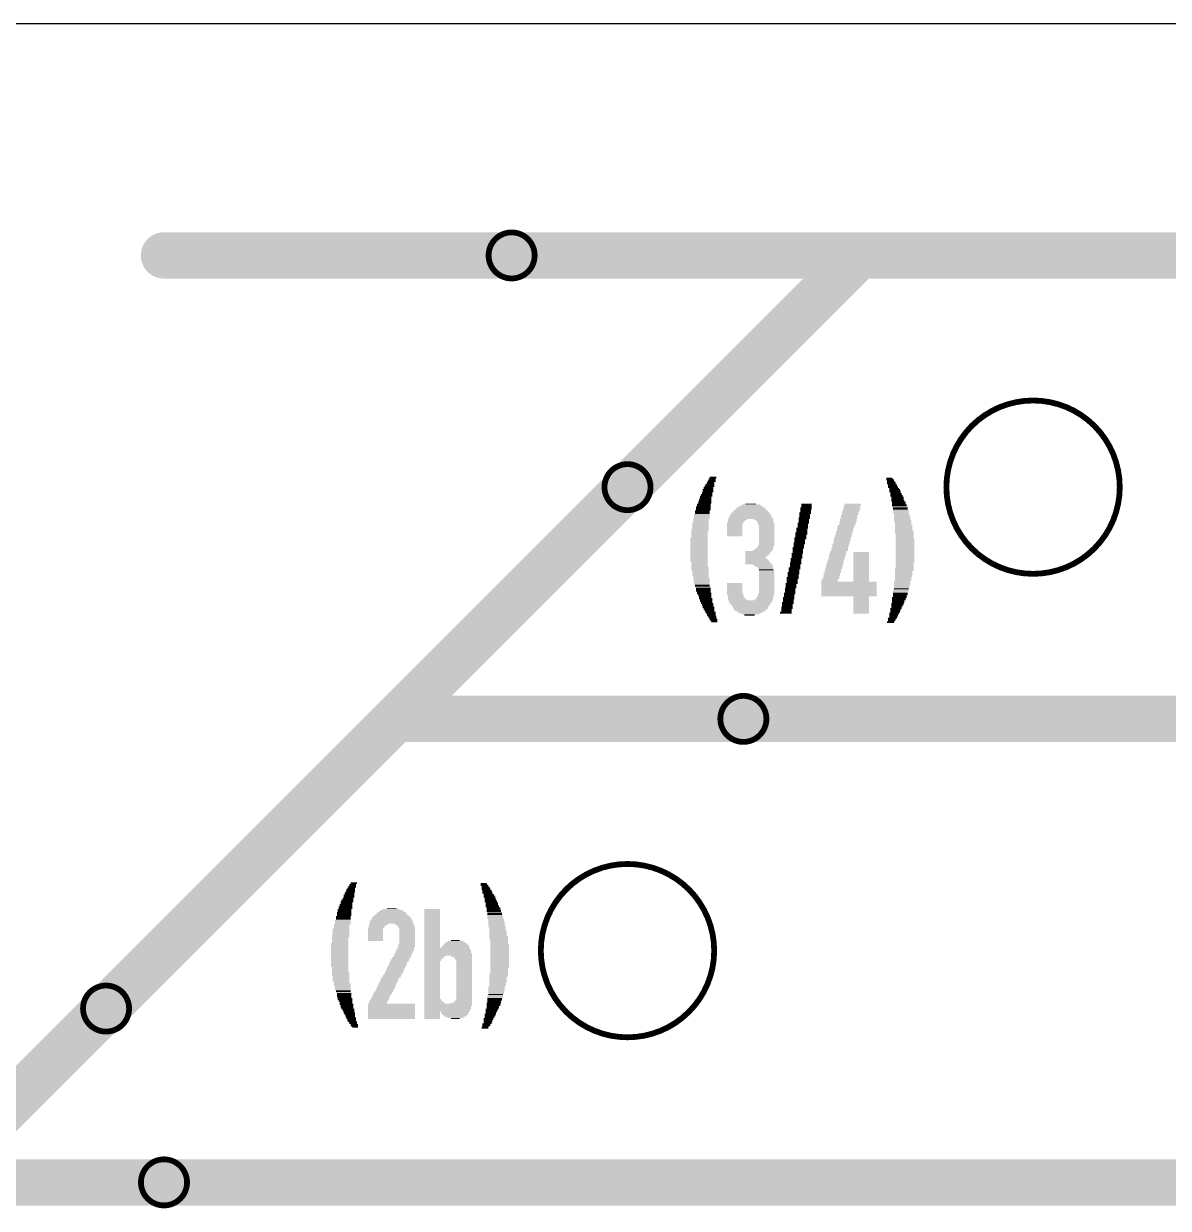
# Model space of a CAD drawing. Extents: x -1 to 100, y 0 to 61.
# Drawn here: x 24.86 to 49.95, y 34.99 to 60.96 of the extents above; entities that cross this region are included whole.
import ezdxf

# ---------------------------------------------------------------- set-up
doc = ezdxf.new("R2010")
doc.units = 0
for name, color, linetype in [('115', 151, 'CONTINUOUS'), ('117', 190, 'CONTINUOUS'), ('170', 151, 'CONTINUOUS'), ('20', 31, 'CONTINUOUS')]:
    doc.layers.add(name, color=color, linetype=linetype)

# ---------------------------------------------------------------- blocks, each defined once
blk = doc.blocks.new('RECT')
blk.add_solid([(-0.5, -0.5), (0.5, -0.5), (-0.5, 0.5), (0.5, 0.5)])

msp = doc.modelspace()

# ---------------------------------------------------------------- linework, layer by layer
at = {"layer": '115', "const_width": 1.016}
for points in [[(43.18, 55.88), (27.94, 55.88)], [(43.18, 55.88), (33.02, 45.72)], [(71.12, 55.88), (43.18, 55.88)], [(33.02, 45.72), (22.86, 35.56)], [(33.02, 45.72), (71.12, 45.72)], [(22.86, 35.56), (71.12, 35.56)]]:
    msp.add_lwpolyline(points, dxfattribs=at)
at = {"layer": '115', "const_width": 0.508}
for points in [[(27.94, 56.134, 1), (27.94, 55.626)], [(43.18, 56.134, 1), (43.18, 55.626)], [(43.36, 55.7, 1), (43, 56.06)], [(43.18, 55.626, 1), (43.18, 56.134)], [(33.02, 45.974, 1), (33.02, 45.466)], [(33.2, 45.54, 1), (32.84, 45.9)], [(32.84, 45.9, 1), (33.2, 45.54)]]:
    msp.add_lwpolyline(points, format="xyb", dxfattribs=at)
at = {"layer": '117', "const_width": 0.127}
for points in [[(35.56, 55.375, 1), (35.56, 56.385, 1), (35.56, 55.375)], [(46.99, 48.9, 1), (46.99, 52.7, 1), (46.99, 48.9)], [(38.1, 50.295, 1), (38.1, 51.305, 1), (38.1, 50.295)], [(40.64, 45.215, 1), (40.64, 46.225, 1), (40.64, 45.215)], [(38.1, 38.74, 1), (38.1, 42.54, 1), (38.1, 38.74)], [(26.67, 38.865, 1), (26.67, 39.875, 1), (26.67, 38.865)], [(27.94, 35.055, 1), (27.94, 36.065, 1), (27.94, 35.055)]]:
    msp.add_lwpolyline(points, format="xyb", dxfattribs=at)
at = {"layer": '20'}
msp.add_line((99.06, 60.96), (0, 60.96), dxfattribs=at)

# ---------------------------------------------------------------- block references
at = {"layer": '170'}
for p, xscale, yscale in [((39.92, 50.895), 0.16, 0.03), ((39.945, 50.94), 0.17, 0.02), ((39.945, 50.92), 0.17, 0.02), ((39.955, 50.98), 0.15, 0.02), ((39.955, 50.96), 0.15, 0.02), ((39.975, 51.02), 0.15, 0.02), ((39.975, 51), 0.15, 0.02), ((43.835, 51), 0.13, 0.02), ((43.845, 50.98), 0.15, 0.02), ((43.855, 50.96), 0.17, 0.02), ((43.865, 50.94), 0.15, 0.02), ((43.875, 50.92), 0.17, 0.02), ((43.885, 50.895), 0.19, 0.03), ((39.835, 50.64), 0.25, 0.02), ((39.845, 50.68), 0.23, 0.02), ((39.845, 50.66), 0.23, 0.02), ((39.865, 50.75), 0.23, 0.02), ((39.865, 50.73), 0.23, 0.02), ((39.865, 50.705), 0.23, 0.03), ((39.875, 50.79), 0.21, 0.02), ((39.875, 50.77), 0.21, 0.02), ((39.895, 50.83), 0.21, 0.02), ((39.895, 50.81), 0.21, 0.02), ((39.905, 50.87), 0.19, 0.02), ((39.905, 50.85), 0.19, 0.02), ((43.885, 50.87), 0.19, 0.02), ((43.91, 50.85), 0.2, 0.02), ((43.91, 50.83), 0.2, 0.02), ((43.92, 50.81), 0.22, 0.02), ((43.92, 50.79), 0.22, 0.02), ((43.945, 50.77), 0.21, 0.02), ((43.955, 50.75), 0.23, 0.02), ((43.955, 50.73), 0.23, 0.02), ((43.965, 50.705), 0.25, 0.03), ((43.975, 50.68), 0.23, 0.02), ((43.985, 50.66), 0.25, 0.02), ((43.985, 50.64), 0.25, 0.02), ((39.76, 50.37), 0.32, 0.02), ((39.77, 50.43), 0.3, 0.02), ((39.77, 50.41), 0.3, 0.02), ((39.77, 50.39), 0.3, 0.02), ((39.795, 50.49), 0.29, 0.02), ((39.795, 50.47), 0.29, 0.02), ((39.795, 50.45), 0.29, 0.02), ((39.805, 50.535), 0.27, 0.03), ((39.805, 50.51), 0.27, 0.02), ((39.825, 50.6), 0.27, 0.02), ((39.815, 50.58), 0.25, 0.02), ((39.815, 50.56), 0.25, 0.02), ((39.835, 50.62), 0.25, 0.02), ((40.795, 50.37), 0.53, 0.02), ((40.81, 50.39), 0.46, 0.02), ((40.81, 50.41), 0.38, 0.02), ((40.8, 50.43), 0.24, 0.02), ((42.025, 50.43), 0.23, 0.02), ((42.025, 50.41), 0.23, 0.02), ((42.025, 50.39), 0.23, 0.02), ((42.025, 50.37), 0.23, 0.02), ((43.02, 50.39), 0.36, 0.02), ((43.02, 50.37), 0.36, 0.02), ((43.04, 50.43), 0.36, 0.02), ((43.04, 50.41), 0.36, 0.02), ((43.995, 50.62), 0.27, 0.02), ((43.995, 50.6), 0.27, 0.02), ((44.015, 50.58), 0.27, 0.02), ((44.015, 50.56), 0.27, 0.02), ((44.015, 50.535), 0.27, 0.03), ((44.025, 50.51), 0.29, 0.02), ((44.025, 50.49), 0.29, 0.02), ((44.05, 50.47), 0.3, 0.02), ((44.05, 50.45), 0.3, 0.02), ((44.05, 50.43), 0.3, 0.02), ((44.06, 50.41), 0.32, 0.02), ((44.06, 50.39), 0.32, 0.02), ((44.07, 50.37), 0.34, 0.02), ((39.72, 50.11), 0.36, 0.02), ((39.73, 50.2), 0.34, 0.02), ((39.73, 50.18), 0.34, 0.02), ((39.73, 50.155), 0.34, 0.03), ((39.73, 50.13), 0.34, 0.02), ((39.74, 50.28), 0.32, 0.02), ((39.74, 50.26), 0.32, 0.02), ((39.74, 50.24), 0.32, 0.02), ((39.74, 50.22), 0.32, 0.02), ((39.76, 50.345), 0.32, 0.03), ((39.76, 50.32), 0.32, 0.02), ((39.76, 50.3), 0.32, 0.02), ((40.8, 50.13), 0.96, 0.02), ((40.8, 50.11), 0.96, 0.02), ((40.795, 50.18), 0.91, 0.02), ((40.795, 50.155), 0.91, 0.03), ((40.795, 50.22), 0.87, 0.02), ((40.795, 50.2), 0.87, 0.02), ((40.8, 50.24), 0.82, 0.02), ((40.8, 50.26), 0.78, 0.02), ((40.8, 50.28), 0.74, 0.02), ((40.8, 50.3), 0.7, 0.02), ((40.8, 50.32), 0.66, 0.02), ((40.8, 50.345), 0.62, 0.03), ((41.975, 50.13), 0.25, 0.02), ((41.975, 50.11), 0.25, 0.02), ((41.995, 50.24), 0.25, 0.02), ((41.995, 50.22), 0.25, 0.02), ((41.985, 50.2), 0.23, 0.02), ((41.985, 50.18), 0.23, 0.02), ((41.985, 50.155), 0.23, 0.03), ((42.015, 50.345), 0.25, 0.03), ((42.015, 50.32), 0.25, 0.02), ((42.005, 50.3), 0.23, 0.02), ((42.005, 50.28), 0.23, 0.02), ((42.005, 50.26), 0.23, 0.02), ((42.95, 50.11), 0.38, 0.02), ((42.96, 50.18), 0.36, 0.02), ((42.96, 50.155), 0.36, 0.03), ((42.96, 50.13), 0.36, 0.02), ((42.99, 50.26), 0.38, 0.02), ((42.98, 50.24), 0.36, 0.02), ((42.98, 50.22), 0.36, 0.02), ((42.98, 50.2), 0.36, 0.02), ((43.01, 50.32), 0.38, 0.02), ((43, 50.3), 0.36, 0.02), ((43, 50.28), 0.36, 0.02), ((43.02, 50.345), 0.36, 0.03), ((44.08, 50.345), 0.32, 0.03), ((44.08, 50.32), 0.32, 0.02), ((44.09, 50.3), 0.34, 0.02), ((44.09, 50.28), 0.34, 0.02), ((44.09, 50.26), 0.34, 0.02), ((44.09, 50.24), 0.34, 0.02), ((44.11, 50.22), 0.34, 0.02), ((44.11, 50.2), 0.34, 0.02), ((44.11, 50.18), 0.34, 0.02), ((44.12, 50.155), 0.36, 0.03), ((44.12, 50.13), 0.36, 0.02), ((44.12, 50.11), 0.36, 0.02), ((39.69, 49.88), 0.38, 0.02), ((39.69, 49.86), 0.38, 0.02), ((39.7, 50.01), 0.36, 0.02), ((39.7, 49.985), 0.36, 0.03), ((39.7, 49.96), 0.36, 0.02), ((39.7, 49.94), 0.36, 0.02), ((39.7, 49.92), 0.36, 0.02), ((39.7, 49.9), 0.36, 0.02), ((39.71, 50.09), 0.34, 0.02), ((39.71, 50.07), 0.34, 0.02), ((39.71, 50.05), 0.34, 0.02), ((39.71, 50.03), 0.34, 0.02), ((40.46, 50.01), 0.36, 0.02), ((40.45, 49.985), 0.34, 0.03), ((40.45, 49.96), 0.34, 0.02), ((40.45, 49.94), 0.34, 0.02), ((40.45, 49.92), 0.34, 0.02), ((40.45, 49.9), 0.34, 0.02), ((40.45, 49.88), 0.34, 0.02), ((40.45, 49.86), 0.34, 0.02), ((40.51, 50.09), 0.42, 0.02), ((40.49, 50.07), 0.38, 0.02), ((40.48, 50.05), 0.36, 0.02), ((40.47, 50.03), 0.34, 0.02), ((41.085, 50.09), 0.43, 0.02), ((41.11, 50.07), 0.38, 0.02), ((41.12, 50.05), 0.36, 0.02), ((41.12, 50.03), 0.36, 0.02), ((41.14, 50.01), 0.36, 0.02), ((41.14, 49.985), 0.36, 0.03), ((41.15, 49.96), 0.34, 0.02), ((41.15, 49.94), 0.34, 0.02), ((41.15, 49.92), 0.34, 0.02), ((41.15, 49.9), 0.34, 0.02), ((41.15, 49.88), 0.34, 0.02), ((41.15, 49.86), 0.34, 0.02), ((41.93, 49.9), 0.26, 0.02), ((41.92, 49.88), 0.24, 0.02), ((41.92, 49.86), 0.24, 0.02), ((41.955, 50.01), 0.25, 0.02), ((41.945, 49.985), 0.23, 0.03), ((41.945, 49.96), 0.23, 0.02), ((41.945, 49.94), 0.23, 0.02), ((41.945, 49.92), 0.23, 0.02), ((41.965, 50.09), 0.23, 0.02), ((41.965, 50.07), 0.23, 0.02), ((41.965, 50.05), 0.23, 0.02), ((41.965, 50.03), 0.23, 0.02), ((42.87, 49.9), 0.36, 0.02), ((42.87, 49.88), 0.36, 0.02), ((42.87, 49.86), 0.36, 0.02), ((42.89, 49.96), 0.36, 0.02), ((42.89, 49.94), 0.36, 0.02), ((42.89, 49.92), 0.36, 0.02), ((42.92, 50.03), 0.36, 0.02), ((42.92, 50.01), 0.36, 0.02), ((42.92, 49.985), 0.36, 0.03), ((42.94, 50.09), 0.36, 0.02), ((42.94, 50.07), 0.36, 0.02), ((42.94, 50.05), 0.36, 0.02), ((44.12, 50.09), 0.36, 0.02), ((44.13, 50.07), 0.38, 0.02), ((44.13, 50.05), 0.38, 0.02), ((44.14, 50.03), 0.36, 0.02), ((44.14, 50.01), 0.36, 0.02), ((44.14, 49.985), 0.36, 0.03), ((44.15, 49.96), 0.38, 0.02), ((44.15, 49.94), 0.38, 0.02), ((44.15, 49.92), 0.38, 0.02), ((44.15, 49.9), 0.38, 0.02), ((44.15, 49.88), 0.38, 0.02), ((44.15, 49.86), 0.38, 0.02), ((39.67, 49.69), 0.38, 0.02), ((39.67, 49.67), 0.38, 0.02), ((39.67, 49.65), 0.38, 0.02), ((39.67, 49.625), 0.38, 0.03), ((39.67, 49.6), 0.38, 0.02), ((39.69, 49.84), 0.38, 0.02), ((39.68, 49.82), 0.36, 0.02), ((39.68, 49.795), 0.36, 0.03), ((39.68, 49.77), 0.36, 0.02), ((39.68, 49.75), 0.36, 0.02), ((39.68, 49.73), 0.36, 0.02), ((39.68, 49.71), 0.36, 0.02), ((40.45, 49.84), 0.34, 0.02), ((40.45, 49.82), 0.34, 0.02), ((40.45, 49.795), 0.34, 0.03), ((40.45, 49.77), 0.34, 0.02), ((40.45, 49.75), 0.34, 0.02), ((40.45, 49.73), 0.34, 0.02), ((41.15, 49.84), 0.34, 0.02), ((41.15, 49.82), 0.34, 0.02), ((41.15, 49.795), 0.34, 0.03), ((41.15, 49.77), 0.34, 0.02), ((41.15, 49.75), 0.34, 0.02), ((41.15, 49.73), 0.34, 0.02), ((41.15, 49.71), 0.34, 0.02), ((41.15, 49.69), 0.34, 0.02), ((41.15, 49.67), 0.34, 0.02), ((41.15, 49.65), 0.34, 0.02), ((41.15, 49.625), 0.34, 0.03), ((41.15, 49.6), 0.34, 0.02), ((41.89, 49.69), 0.26, 0.02), ((41.89, 49.67), 0.26, 0.02), ((41.875, 49.65), 0.23, 0.02), ((41.875, 49.625), 0.23, 0.03), ((41.875, 49.6), 0.23, 0.02), ((41.91, 49.795), 0.26, 0.03), ((41.91, 49.77), 0.26, 0.02), ((41.9, 49.75), 0.24, 0.02), ((41.9, 49.73), 0.24, 0.02), ((41.9, 49.71), 0.24, 0.02), ((41.92, 49.84), 0.24, 0.02), ((41.92, 49.82), 0.24, 0.02), ((42.79, 49.6), 0.36, 0.02), ((42.81, 49.69), 0.36, 0.02), ((42.81, 49.67), 0.36, 0.02), ((42.81, 49.65), 0.36, 0.02), ((42.81, 49.625), 0.36, 0.03), ((42.83, 49.75), 0.36, 0.02), ((42.83, 49.73), 0.36, 0.02), ((42.83, 49.71), 0.36, 0.02), ((42.85, 49.82), 0.36, 0.02), ((42.85, 49.795), 0.36, 0.03), ((42.85, 49.77), 0.36, 0.02), ((42.87, 49.84), 0.36, 0.02), ((44.165, 49.84), 0.41, 0.02), ((44.165, 49.82), 0.41, 0.02), ((44.165, 49.795), 0.41, 0.03), ((44.175, 49.77), 0.39, 0.02), ((44.175, 49.75), 0.39, 0.02), ((44.175, 49.73), 0.39, 0.02), ((44.175, 49.71), 0.39, 0.02), ((44.175, 49.69), 0.39, 0.02), ((44.185, 49.67), 0.41, 0.02), ((44.185, 49.65), 0.41, 0.02), ((44.185, 49.625), 0.41, 0.03), ((44.185, 49.6), 0.41, 0.02), ((39.67, 49.58), 0.38, 0.02), ((39.67, 49.56), 0.38, 0.02), ((39.67, 49.54), 0.38, 0.02), ((39.67, 49.52), 0.38, 0.02), ((39.67, 49.5), 0.38, 0.02), ((39.67, 49.48), 0.38, 0.02), ((39.67, 49.46), 0.38, 0.02), ((39.67, 49.435), 0.38, 0.03), ((39.67, 49.41), 0.38, 0.02), ((39.67, 49.39), 0.38, 0.02), ((39.67, 49.37), 0.38, 0.02), ((39.67, 49.35), 0.38, 0.02), ((40.965, 49.39), 0.57, 0.02), ((40.955, 49.37), 0.55, 0.02), ((40.955, 49.35), 0.55, 0.02), ((41.065, 49.41), 0.43, 0.02), ((41.085, 49.435), 0.39, 0.03), ((41.11, 49.46), 0.38, 0.02), ((41.12, 49.48), 0.36, 0.02), ((41.14, 49.52), 0.36, 0.02), ((41.13, 49.5), 0.34, 0.02), ((41.15, 49.58), 0.34, 0.02), ((41.15, 49.56), 0.34, 0.02), ((41.15, 49.54), 0.34, 0.02), ((41.825, 49.35), 0.25, 0.02), ((41.845, 49.48), 0.25, 0.02), ((41.845, 49.46), 0.25, 0.02), ((41.835, 49.435), 0.23, 0.03), ((41.835, 49.41), 0.23, 0.02), ((41.835, 49.39), 0.23, 0.02), ((41.835, 49.37), 0.23, 0.02), ((41.865, 49.58), 0.25, 0.02), ((41.865, 49.56), 0.25, 0.02), ((41.855, 49.54), 0.23, 0.02), ((41.855, 49.52), 0.23, 0.02), ((41.855, 49.5), 0.23, 0.02), ((42.72, 49.39), 0.36, 0.02), ((42.72, 49.37), 0.36, 0.02), ((42.72, 49.35), 0.36, 0.02), ((42.75, 49.46), 0.36, 0.02), ((42.75, 49.435), 0.36, 0.03), ((42.75, 49.41), 0.36, 0.02), ((42.77, 49.54), 0.36, 0.02), ((42.77, 49.52), 0.36, 0.02), ((42.77, 49.5), 0.36, 0.02), ((42.76, 49.48), 0.34, 0.02), ((42.79, 49.58), 0.36, 0.02), ((42.79, 49.56), 0.36, 0.02), ((43.22, 49.37), 0.34, 0.02), ((43.22, 49.35), 0.34, 0.02), ((44.185, 49.58), 0.41, 0.02), ((44.185, 49.56), 0.41, 0.02), ((44.185, 49.54), 0.41, 0.02), ((44.185, 49.52), 0.41, 0.02), ((44.185, 49.5), 0.41, 0.02), ((44.185, 49.48), 0.41, 0.02), ((44.185, 49.46), 0.41, 0.02), ((44.185, 49.435), 0.41, 0.03), ((44.185, 49.41), 0.41, 0.02), ((44.185, 49.39), 0.41, 0.02), ((44.185, 49.37), 0.41, 0.02), ((44.185, 49.35), 0.41, 0.02), ((39.67, 49.33), 0.38, 0.02), ((39.67, 49.31), 0.38, 0.02), ((39.67, 49.29), 0.38, 0.02), ((39.67, 49.265), 0.38, 0.03), ((39.67, 49.24), 0.38, 0.02), ((39.67, 49.22), 0.38, 0.02), ((39.67, 49.2), 0.38, 0.02), ((39.67, 49.18), 0.38, 0.02), ((39.68, 49.16), 0.36, 0.02), ((39.68, 49.14), 0.36, 0.02), ((39.68, 49.12), 0.36, 0.02), ((39.68, 49.1), 0.36, 0.02), ((39.68, 49.075), 0.36, 0.03), ((40.945, 49.33), 0.53, 0.02), ((40.935, 49.31), 0.51, 0.02), ((40.915, 49.29), 0.47, 0.02), ((40.905, 49.265), 0.45, 0.03), ((40.905, 49.24), 0.45, 0.02), ((40.925, 49.22), 0.49, 0.02), ((40.935, 49.2), 0.51, 0.02), ((40.945, 49.18), 0.53, 0.02), ((40.955, 49.16), 0.55, 0.02), ((40.955, 49.14), 0.55, 0.02), ((40.965, 49.12), 0.57, 0.02), ((41.065, 49.1), 0.43, 0.02), ((41.085, 49.075), 0.39, 0.03), ((41.785, 49.14), 0.25, 0.02), ((41.785, 49.12), 0.25, 0.02), ((41.775, 49.1), 0.23, 0.02), ((41.775, 49.075), 0.23, 0.03), ((41.805, 49.24), 0.25, 0.02), ((41.795, 49.22), 0.23, 0.02), ((41.795, 49.2), 0.23, 0.02), ((41.795, 49.18), 0.23, 0.02), ((41.795, 49.16), 0.23, 0.02), ((41.815, 49.33), 0.23, 0.02), ((41.815, 49.31), 0.23, 0.02), ((41.815, 49.29), 0.23, 0.02), ((41.815, 49.265), 0.23, 0.03), ((42.64, 49.12), 0.36, 0.02), ((42.64, 49.1), 0.36, 0.02), ((42.64, 49.075), 0.36, 0.03), ((42.66, 49.18), 0.36, 0.02), ((42.66, 49.16), 0.36, 0.02), ((42.66, 49.14), 0.36, 0.02), ((42.68, 49.24), 0.36, 0.02), ((42.68, 49.22), 0.36, 0.02), ((42.67, 49.2), 0.34, 0.02), ((42.7, 49.33), 0.36, 0.02), ((42.7, 49.31), 0.36, 0.02), ((42.7, 49.29), 0.36, 0.02), ((42.69, 49.265), 0.34, 0.03), ((43.22, 49.33), 0.34, 0.02), ((43.22, 49.31), 0.34, 0.02), ((43.22, 49.29), 0.34, 0.02), ((43.22, 49.265), 0.34, 0.03), ((43.22, 49.24), 0.34, 0.02), ((43.22, 49.22), 0.34, 0.02), ((43.22, 49.2), 0.34, 0.02), ((43.22, 49.18), 0.34, 0.02), ((43.22, 49.16), 0.34, 0.02), ((43.22, 49.14), 0.34, 0.02), ((43.22, 49.12), 0.34, 0.02), ((43.22, 49.1), 0.34, 0.02), ((43.22, 49.075), 0.34, 0.03), ((44.185, 49.33), 0.41, 0.02), ((44.185, 49.31), 0.41, 0.02), ((44.185, 49.29), 0.41, 0.02), ((44.185, 49.265), 0.41, 0.03), ((44.185, 49.24), 0.41, 0.02), ((44.185, 49.22), 0.41, 0.02), ((44.185, 49.2), 0.41, 0.02), ((44.185, 49.18), 0.41, 0.02), ((44.185, 49.16), 0.41, 0.02), ((44.175, 49.14), 0.39, 0.02), ((44.175, 49.12), 0.39, 0.02), ((44.175, 49.1), 0.39, 0.02), ((44.175, 49.075), 0.39, 0.03), ((39.69, 49.05), 0.38, 0.02), ((39.69, 49.03), 0.38, 0.02), ((39.69, 49.01), 0.38, 0.02), ((39.69, 48.99), 0.38, 0.02), ((39.7, 48.97), 0.36, 0.02), ((39.7, 48.95), 0.36, 0.02), ((39.7, 48.93), 0.36, 0.02), ((39.7, 48.905), 0.36, 0.03), ((39.7, 48.88), 0.36, 0.02), ((39.7, 48.86), 0.36, 0.02), ((39.71, 48.84), 0.34, 0.02), ((39.71, 48.82), 0.34, 0.02), ((41.11, 49.05), 0.34, 0.02), ((41.13, 49.03), 0.34, 0.02), ((41.13, 49.01), 0.34, 0.02), ((41.14, 48.99), 0.32, 0.02), ((41.15, 48.97), 0.34, 0.02), ((41.15, 48.95), 0.34, 0.02), ((41.15, 48.93), 0.34, 0.02), ((41.15, 48.905), 0.34, 0.03), ((41.15, 48.88), 0.34, 0.02), ((41.15, 48.86), 0.34, 0.02), ((41.15, 48.84), 0.34, 0.02), ((41.15, 48.82), 0.34, 0.02), ((41.72, 48.82), 0.26, 0.02), ((41.74, 48.93), 0.26, 0.02), ((41.74, 48.905), 0.26, 0.03), ((41.73, 48.88), 0.24, 0.02), ((41.73, 48.86), 0.24, 0.02), ((41.73, 48.84), 0.24, 0.02), ((41.76, 49.03), 0.26, 0.02), ((41.76, 49.01), 0.26, 0.02), ((41.75, 48.99), 0.24, 0.02), ((41.75, 48.97), 0.24, 0.02), ((41.75, 48.95), 0.24, 0.02), ((41.775, 49.05), 0.23, 0.02), ((42.56, 48.82), 0.36, 0.02), ((42.58, 48.905), 0.36, 0.03), ((42.58, 48.88), 0.36, 0.02), ((42.58, 48.86), 0.36, 0.02), ((42.57, 48.84), 0.34, 0.02), ((42.6, 48.97), 0.36, 0.02), ((42.6, 48.95), 0.36, 0.02), ((42.6, 48.93), 0.36, 0.02), ((42.62, 49.03), 0.36, 0.02), ((42.62, 49.01), 0.36, 0.02), ((42.61, 48.99), 0.34, 0.02), ((42.63, 49.05), 0.34, 0.02), ((43.22, 49.05), 0.34, 0.02), ((43.22, 49.03), 0.34, 0.02), ((43.22, 49.01), 0.34, 0.02), ((43.22, 48.99), 0.34, 0.02), ((43.22, 48.97), 0.34, 0.02), ((43.22, 48.95), 0.34, 0.02), ((43.22, 48.93), 0.34, 0.02), ((43.22, 48.905), 0.34, 0.03), ((43.22, 48.88), 0.34, 0.02), ((43.22, 48.86), 0.34, 0.02), ((43.22, 48.84), 0.34, 0.02), ((43.22, 48.82), 0.34, 0.02), ((44.165, 49.01), 0.41, 0.02), ((44.165, 48.99), 0.41, 0.02), ((44.165, 48.97), 0.41, 0.02), ((44.15, 48.95), 0.38, 0.02), ((44.15, 48.93), 0.38, 0.02), ((44.15, 48.905), 0.38, 0.03), ((44.15, 48.88), 0.38, 0.02), ((44.15, 48.86), 0.38, 0.02), ((44.15, 48.84), 0.38, 0.02), ((44.14, 48.82), 0.36, 0.02), ((44.175, 49.05), 0.39, 0.02), ((44.175, 49.03), 0.39, 0.02), ((39.72, 48.8), 0.36, 0.02), ((39.72, 48.78), 0.36, 0.02), ((39.72, 48.76), 0.36, 0.02), ((39.73, 48.74), 0.34, 0.02), ((39.73, 48.715), 0.34, 0.03), ((39.73, 48.69), 0.34, 0.02), ((39.73, 48.67), 0.34, 0.02), ((39.74, 48.65), 0.32, 0.02), ((39.74, 48.63), 0.32, 0.02), ((39.75, 48.61), 0.34, 0.02), ((39.76, 48.59), 0.32, 0.02), ((39.76, 48.57), 0.32, 0.02), ((40.45, 48.69), 0.34, 0.02), ((40.45, 48.67), 0.34, 0.02), ((40.45, 48.65), 0.34, 0.02), ((40.45, 48.63), 0.34, 0.02), ((40.45, 48.61), 0.34, 0.02), ((40.45, 48.59), 0.34, 0.02), ((40.45, 48.57), 0.34, 0.02), ((41.15, 48.8), 0.34, 0.02), ((41.15, 48.78), 0.34, 0.02), ((41.15, 48.76), 0.34, 0.02), ((41.15, 48.74), 0.34, 0.02), ((41.15, 48.715), 0.34, 0.03), ((41.15, 48.69), 0.34, 0.02), ((41.15, 48.67), 0.34, 0.02), ((41.15, 48.65), 0.34, 0.02), ((41.15, 48.63), 0.34, 0.02), ((41.15, 48.61), 0.34, 0.02), ((41.15, 48.59), 0.34, 0.02), ((41.15, 48.57), 0.34, 0.02), ((41.675, 48.59), 0.25, 0.02), ((41.665, 48.57), 0.23, 0.02), ((41.7, 48.69), 0.26, 0.02), ((41.685, 48.67), 0.23, 0.02), ((41.685, 48.65), 0.23, 0.02), ((41.685, 48.63), 0.23, 0.02), ((41.685, 48.61), 0.23, 0.02), ((41.72, 48.8), 0.26, 0.02), ((41.71, 48.78), 0.24, 0.02), ((41.71, 48.76), 0.24, 0.02), ((41.71, 48.74), 0.24, 0.02), ((41.71, 48.715), 0.24, 0.03), ((42.53, 48.76), 0.36, 0.02), ((42.53, 48.74), 0.36, 0.02), ((42.955, 48.715), 1.21, 0.03), ((42.955, 48.69), 1.21, 0.02), ((42.955, 48.67), 1.21, 0.02), ((42.955, 48.65), 1.21, 0.02), ((42.955, 48.63), 1.21, 0.02), ((42.955, 48.61), 1.21, 0.02), ((42.955, 48.59), 1.21, 0.02), ((42.955, 48.57), 1.21, 0.02), ((42.56, 48.8), 0.36, 0.02), ((42.545, 48.78), 0.33, 0.02), ((43.22, 48.8), 0.34, 0.02), ((43.22, 48.78), 0.34, 0.02), ((43.22, 48.76), 0.34, 0.02), ((43.22, 48.74), 0.34, 0.02), ((44.12, 48.74), 0.36, 0.02), ((44.12, 48.715), 0.36, 0.03), ((44.12, 48.69), 0.36, 0.02), ((44.12, 48.67), 0.36, 0.02), ((44.12, 48.65), 0.36, 0.02), ((44.11, 48.63), 0.34, 0.02), ((44.11, 48.61), 0.34, 0.02), ((44.11, 48.59), 0.34, 0.02), ((44.1, 48.57), 0.32, 0.02), ((44.14, 48.8), 0.36, 0.02), ((44.14, 48.78), 0.36, 0.02), ((44.14, 48.76), 0.36, 0.02), ((39.76, 48.55), 0.32, 0.02), ((39.76, 48.525), 0.32, 0.03), ((39.77, 48.5), 0.3, 0.02), ((39.78, 48.48), 0.32, 0.02), ((39.78, 48.46), 0.32, 0.02), ((39.795, 48.44), 0.29, 0.02), ((39.795, 48.42), 0.29, 0.02), ((39.805, 48.4), 0.27, 0.02), ((39.805, 48.38), 0.27, 0.02), ((39.815, 48.355), 0.29, 0.03), ((39.825, 48.33), 0.27, 0.02), ((39.825, 48.31), 0.27, 0.02), ((40.45, 48.55), 0.34, 0.02), ((40.45, 48.525), 0.34, 0.03), ((40.45, 48.5), 0.34, 0.02), ((40.45, 48.48), 0.34, 0.02), ((40.46, 48.46), 0.36, 0.02), ((40.46, 48.44), 0.36, 0.02), ((40.47, 48.42), 0.34, 0.02), ((40.48, 48.4), 0.36, 0.02), ((40.48, 48.38), 0.36, 0.02), ((40.49, 48.355), 0.38, 0.03), ((40.52, 48.33), 0.4, 0.02), ((40.8, 48.31), 0.96, 0.02), ((41.075, 48.33), 0.41, 0.02), ((41.11, 48.355), 0.38, 0.03), ((41.12, 48.4), 0.36, 0.02), ((41.12, 48.38), 0.36, 0.02), ((41.14, 48.46), 0.36, 0.02), ((41.14, 48.44), 0.36, 0.02), ((41.13, 48.42), 0.34, 0.02), ((41.15, 48.55), 0.34, 0.02), ((41.15, 48.525), 0.34, 0.03), ((41.15, 48.5), 0.34, 0.02), ((41.15, 48.48), 0.34, 0.02), ((41.635, 48.38), 0.25, 0.02), ((41.635, 48.355), 0.25, 0.03), ((41.625, 48.33), 0.23, 0.02), ((41.625, 48.31), 0.23, 0.02), ((41.655, 48.48), 0.25, 0.02), ((41.655, 48.46), 0.25, 0.02), ((41.645, 48.44), 0.23, 0.02), ((41.645, 48.42), 0.23, 0.02), ((41.645, 48.4), 0.23, 0.02), ((41.665, 48.55), 0.23, 0.02), ((41.665, 48.525), 0.23, 0.03), ((41.665, 48.5), 0.23, 0.02), ((42.955, 48.55), 1.21, 0.02), ((42.955, 48.525), 1.21, 0.03), ((42.955, 48.5), 1.21, 0.02), ((42.955, 48.48), 1.21, 0.02), ((42.955, 48.46), 1.21, 0.02), ((42.955, 48.44), 1.21, 0.02), ((42.955, 48.42), 1.21, 0.02), ((43.22, 48.4), 0.34, 0.02), ((43.22, 48.38), 0.34, 0.02), ((43.22, 48.355), 0.34, 0.03), ((43.22, 48.33), 0.34, 0.02), ((43.22, 48.31), 0.34, 0.02), ((44.06, 48.38), 0.32, 0.02), ((44.05, 48.355), 0.3, 0.03), ((44.05, 48.33), 0.3, 0.02), ((44.035, 48.31), 0.27, 0.02), ((44.09, 48.55), 0.34, 0.02), ((44.09, 48.525), 0.34, 0.03), ((44.09, 48.5), 0.34, 0.02), ((44.08, 48.48), 0.32, 0.02), ((44.08, 48.46), 0.32, 0.02), ((44.08, 48.44), 0.32, 0.02), ((44.07, 48.42), 0.3, 0.02), ((44.07, 48.4), 0.3, 0.02), ((39.825, 48.29), 0.27, 0.02), ((39.835, 48.27), 0.25, 0.02), ((39.845, 48.25), 0.27, 0.02), ((39.855, 48.23), 0.25, 0.02), ((39.855, 48.21), 0.25, 0.02), ((39.865, 48.19), 0.23, 0.02), ((39.875, 48.165), 0.25, 0.03), ((39.885, 48.14), 0.23, 0.02), ((39.885, 48.12), 0.23, 0.02), ((39.895, 48.1), 0.21, 0.02), ((39.895, 48.08), 0.21, 0.02), ((39.92, 48.06), 0.22, 0.02), ((39.92, 48.04), 0.22, 0.02), ((40.785, 48.29), 0.93, 0.02), ((40.795, 48.27), 0.91, 0.02), ((40.785, 48.25), 0.89, 0.02), ((40.795, 48.23), 0.87, 0.02), ((40.8, 48.21), 0.82, 0.02), ((40.79, 48.19), 0.8, 0.02), ((40.8, 48.165), 0.78, 0.03), ((40.8, 48.14), 0.74, 0.02), ((40.79, 48.12), 0.72, 0.02), ((40.79, 48.1), 0.68, 0.02), ((40.8, 48.08), 0.62, 0.02), ((40.785, 48.06), 0.55, 0.02), ((40.79, 48.04), 0.46, 0.02), ((41.57, 48.06), 0.26, 0.02), ((41.57, 48.04), 0.26, 0.02), ((41.595, 48.165), 0.25, 0.03), ((41.595, 48.14), 0.25, 0.02), ((41.585, 48.12), 0.23, 0.02), ((41.585, 48.1), 0.23, 0.02), ((41.585, 48.08), 0.23, 0.02), ((41.615, 48.27), 0.25, 0.02), ((41.615, 48.25), 0.25, 0.02), ((41.605, 48.23), 0.23, 0.02), ((41.605, 48.21), 0.23, 0.02), ((41.605, 48.19), 0.23, 0.02), ((41.625, 48.29), 0.23, 0.02), ((43.22, 48.29), 0.34, 0.02), ((43.22, 48.27), 0.34, 0.02), ((43.22, 48.25), 0.34, 0.02), ((43.22, 48.23), 0.34, 0.02), ((43.22, 48.21), 0.34, 0.02), ((43.22, 48.19), 0.34, 0.02), ((43.22, 48.165), 0.34, 0.03), ((43.22, 48.14), 0.34, 0.02), ((43.22, 48.12), 0.34, 0.02), ((43.22, 48.1), 0.34, 0.02), ((43.22, 48.08), 0.34, 0.02), ((43.22, 48.06), 0.34, 0.02), ((43.22, 48.04), 0.34, 0.02), ((43.945, 48.04), 0.21, 0.02), ((43.985, 48.14), 0.25, 0.02), ((43.975, 48.12), 0.23, 0.02), ((43.975, 48.1), 0.23, 0.02), ((43.965, 48.08), 0.21, 0.02), ((43.965, 48.06), 0.21, 0.02), ((44.015, 48.25), 0.27, 0.02), ((44.015, 48.23), 0.27, 0.02), ((44.005, 48.21), 0.25, 0.02), ((44.005, 48.19), 0.25, 0.02), ((43.995, 48.165), 0.23, 0.03), ((44.035, 48.29), 0.27, 0.02), ((44.035, 48.27), 0.27, 0.02), ((39.935, 48.02), 0.19, 0.02), ((39.935, 47.995), 0.19, 0.03), ((39.955, 47.97), 0.19, 0.02), ((39.965, 47.95), 0.17, 0.02), ((39.965, 47.93), 0.17, 0.02), ((39.985, 47.91), 0.17, 0.02), ((39.985, 47.89), 0.17, 0.02), ((39.995, 47.87), 0.15, 0.02), ((40.005, 47.85), 0.13, 0.02), ((40.79, 48.02), 0.38, 0.02), ((40.775, 47.995), 0.23, 0.03), ((43.865, 47.85), 0.15, 0.02), ((43.865, 47.83), 0.15, 0.02), ((43.91, 47.93), 0.2, 0.02), ((43.895, 47.91), 0.17, 0.02), ((43.895, 47.89), 0.17, 0.02), ((43.885, 47.87), 0.15, 0.02), ((43.945, 48.02), 0.21, 0.02), ((43.935, 47.995), 0.19, 0.03), ((43.935, 47.97), 0.19, 0.02), ((43.925, 47.95), 0.17, 0.02), ((32.075, 42.09), 0.15, 0.02), ((32.075, 42.07), 0.15, 0.02), ((32.1, 42.13), 0.14, 0.02), ((32.1, 42.11), 0.14, 0.02), ((34.945, 42.11), 0.13, 0.02), ((34.955, 42.09), 0.15, 0.02), ((34.965, 42.07), 0.17, 0.02), ((31.995, 41.86), 0.23, 0.02), ((31.995, 41.84), 0.23, 0.02), ((31.995, 41.815), 0.23, 0.03), ((32.005, 41.9), 0.21, 0.02), ((32.005, 41.88), 0.21, 0.02), ((32.025, 41.94), 0.21, 0.02), ((32.025, 41.92), 0.21, 0.02), ((32.035, 41.98), 0.19, 0.02), ((32.035, 41.96), 0.19, 0.02), ((32.045, 42.005), 0.17, 0.03), ((32.065, 42.05), 0.17, 0.02), ((32.065, 42.03), 0.17, 0.02), ((34.975, 42.05), 0.15, 0.02), ((34.985, 42.03), 0.17, 0.02), ((34.995, 42.005), 0.19, 0.03), ((34.995, 41.98), 0.19, 0.02), ((35.02, 41.96), 0.2, 0.02), ((35.02, 41.94), 0.2, 0.02), ((35.03, 41.92), 0.22, 0.02), ((35.03, 41.9), 0.22, 0.02), ((35.055, 41.88), 0.21, 0.02), ((35.065, 41.86), 0.23, 0.02), ((35.065, 41.84), 0.23, 0.02), ((35.075, 41.815), 0.25, 0.03), ((31.9, 41.54), 0.3, 0.02), ((31.92, 41.6), 0.3, 0.02), ((31.92, 41.58), 0.3, 0.02), ((31.92, 41.56), 0.3, 0.02), ((31.93, 41.645), 0.28, 0.03), ((31.93, 41.62), 0.28, 0.02), ((31.95, 41.71), 0.28, 0.02), ((31.94, 41.69), 0.26, 0.02), ((31.94, 41.67), 0.26, 0.02), ((31.96, 41.75), 0.26, 0.02), ((31.96, 41.73), 0.26, 0.02), ((31.975, 41.79), 0.23, 0.02), ((31.975, 41.77), 0.23, 0.02), ((32.92, 41.54), 0.36, 0.02), ((32.935, 41.56), 0.21, 0.02), ((33.82, 41.54), 0.34, 0.02), ((35.085, 41.79), 0.23, 0.02), ((35.095, 41.77), 0.25, 0.02), ((35.095, 41.75), 0.25, 0.02), ((35.105, 41.73), 0.27, 0.02), ((35.105, 41.71), 0.27, 0.02), ((35.125, 41.69), 0.27, 0.02), ((35.125, 41.67), 0.27, 0.02), ((35.125, 41.645), 0.27, 0.03), ((35.135, 41.62), 0.29, 0.02), ((35.135, 41.6), 0.29, 0.02), ((35.16, 41.58), 0.3, 0.02), ((35.16, 41.56), 0.3, 0.02), ((35.16, 41.54), 0.3, 0.02), ((31.86, 41.31), 0.34, 0.02), ((31.86, 41.29), 0.34, 0.02), ((31.87, 41.39), 0.32, 0.02), ((31.87, 41.37), 0.32, 0.02), ((31.87, 41.35), 0.32, 0.02), ((31.87, 41.33), 0.32, 0.02), ((31.89, 41.48), 0.32, 0.02), ((31.89, 41.455), 0.32, 0.03), ((31.89, 41.43), 0.32, 0.02), ((31.89, 41.41), 0.32, 0.02), ((31.9, 41.52), 0.3, 0.02), ((31.9, 41.5), 0.3, 0.02), ((32.915, 41.29), 0.93, 0.02), ((32.925, 41.31), 0.91, 0.02), ((32.925, 41.35), 0.87, 0.02), ((32.925, 41.33), 0.87, 0.02), ((32.925, 41.37), 0.83, 0.02), ((32.925, 41.39), 0.79, 0.02), ((32.925, 41.41), 0.75, 0.02), ((32.925, 41.43), 0.69, 0.02), ((32.925, 41.455), 0.65, 0.03), ((32.925, 41.48), 0.61, 0.02), ((32.925, 41.5), 0.53, 0.02), ((32.925, 41.52), 0.49, 0.02), ((33.82, 41.52), 0.34, 0.02), ((33.82, 41.5), 0.34, 0.02), ((33.82, 41.48), 0.34, 0.02), ((33.82, 41.455), 0.34, 0.03), ((33.82, 41.43), 0.34, 0.02), ((33.82, 41.41), 0.34, 0.02), ((33.82, 41.39), 0.34, 0.02), ((33.82, 41.37), 0.34, 0.02), ((33.82, 41.35), 0.34, 0.02), ((33.82, 41.33), 0.34, 0.02), ((33.82, 41.31), 0.34, 0.02), ((33.82, 41.29), 0.34, 0.02), ((35.17, 41.52), 0.32, 0.02), ((35.17, 41.5), 0.32, 0.02), ((35.18, 41.48), 0.34, 0.02), ((35.19, 41.455), 0.32, 0.03), ((35.19, 41.43), 0.32, 0.02), ((35.2, 41.41), 0.34, 0.02), ((35.2, 41.39), 0.34, 0.02), ((35.2, 41.37), 0.34, 0.02), ((35.2, 41.35), 0.34, 0.02), ((35.22, 41.33), 0.34, 0.02), ((35.22, 41.31), 0.34, 0.02), ((35.22, 41.29), 0.34, 0.02), ((31.82, 41.12), 0.36, 0.02), ((31.82, 41.095), 0.36, 0.03), ((31.82, 41.07), 0.36, 0.02), ((31.82, 41.05), 0.36, 0.02), ((31.82, 41.03), 0.36, 0.02), ((31.85, 41.22), 0.36, 0.02), ((31.835, 41.2), 0.33, 0.02), ((31.835, 41.18), 0.33, 0.02), ((31.835, 41.16), 0.33, 0.02), ((31.835, 41.14), 0.33, 0.02), ((31.86, 41.265), 0.34, 0.03), ((31.86, 41.24), 0.34, 0.02), ((32.59, 41.14), 0.36, 0.02), ((32.575, 41.12), 0.33, 0.02), ((32.575, 41.095), 0.33, 0.03), ((32.575, 41.07), 0.33, 0.02), ((32.575, 41.05), 0.33, 0.02), ((32.575, 41.03), 0.33, 0.02), ((32.64, 41.22), 0.42, 0.02), ((32.62, 41.2), 0.38, 0.02), ((32.61, 41.18), 0.36, 0.02), ((32.6, 41.16), 0.34, 0.02), ((32.925, 41.265), 0.95, 0.03), ((32.925, 41.24), 0.95, 0.02), ((33.21, 41.22), 0.42, 0.02), ((33.23, 41.2), 0.38, 0.02), ((33.24, 41.18), 0.36, 0.02), ((33.26, 41.16), 0.36, 0.02), ((33.26, 41.14), 0.36, 0.02), ((33.27, 41.12), 0.34, 0.02), ((33.27, 41.095), 0.34, 0.03), ((33.27, 41.07), 0.34, 0.02), ((33.27, 41.05), 0.34, 0.02), ((33.27, 41.03), 0.34, 0.02), ((33.82, 41.265), 0.34, 0.03), ((33.82, 41.24), 0.34, 0.02), ((33.82, 41.22), 0.34, 0.02), ((33.82, 41.2), 0.34, 0.02), ((33.82, 41.18), 0.34, 0.02), ((33.82, 41.16), 0.34, 0.02), ((33.82, 41.14), 0.34, 0.02), ((33.82, 41.12), 0.34, 0.02), ((33.82, 41.095), 0.34, 0.03), ((33.82, 41.07), 0.34, 0.02), ((33.82, 41.05), 0.34, 0.02), ((33.82, 41.03), 0.34, 0.02), ((35.23, 41.265), 0.36, 0.03), ((35.23, 41.24), 0.36, 0.02), ((35.23, 41.22), 0.36, 0.02), ((35.23, 41.2), 0.36, 0.02), ((35.24, 41.18), 0.38, 0.02), ((35.24, 41.16), 0.38, 0.02), ((35.25, 41.14), 0.36, 0.02), ((35.25, 41.12), 0.36, 0.02), ((35.25, 41.095), 0.36, 0.03), ((35.26, 41.07), 0.38, 0.02), ((35.26, 41.05), 0.38, 0.02), ((35.26, 41.03), 0.38, 0.02), ((31.79, 40.8), 0.38, 0.02), ((31.79, 40.78), 0.38, 0.02), ((31.81, 40.99), 0.38, 0.02), ((31.81, 40.97), 0.38, 0.02), ((31.81, 40.95), 0.38, 0.02), ((31.8, 40.93), 0.36, 0.02), ((31.8, 40.905), 0.36, 0.03), ((31.8, 40.88), 0.36, 0.02), ((31.8, 40.86), 0.36, 0.02), ((31.8, 40.84), 0.36, 0.02), ((31.8, 40.82), 0.36, 0.02), ((31.82, 41.01), 0.36, 0.02), ((32.575, 41.01), 0.33, 0.02), ((32.575, 40.99), 0.33, 0.02), ((32.575, 40.97), 0.33, 0.02), ((32.575, 40.95), 0.33, 0.02), ((32.575, 40.93), 0.33, 0.02), ((32.575, 40.905), 0.33, 0.03), ((32.575, 40.88), 0.33, 0.02), ((32.575, 40.86), 0.33, 0.02), ((33.26, 40.78), 0.36, 0.02), ((33.27, 41.01), 0.34, 0.02), ((33.27, 40.99), 0.34, 0.02), ((33.27, 40.97), 0.34, 0.02), ((33.27, 40.95), 0.34, 0.02), ((33.27, 40.93), 0.34, 0.02), ((33.27, 40.905), 0.34, 0.03), ((33.27, 40.88), 0.34, 0.02), ((33.27, 40.86), 0.34, 0.02), ((33.27, 40.84), 0.34, 0.02), ((33.27, 40.82), 0.34, 0.02), ((33.27, 40.8), 0.34, 0.02), ((33.82, 41.01), 0.34, 0.02), ((33.82, 40.99), 0.34, 0.02), ((33.82, 40.97), 0.34, 0.02), ((33.82, 40.95), 0.34, 0.02), ((33.82, 40.93), 0.34, 0.02), ((33.82, 40.905), 0.34, 0.03), ((33.82, 40.88), 0.34, 0.02), ((33.82, 40.86), 0.34, 0.02), ((33.82, 40.84), 0.34, 0.02), ((33.82, 40.82), 0.34, 0.02), ((33.82, 40.8), 0.34, 0.02), ((33.82, 40.78), 0.34, 0.02), ((34.335, 40.78), 0.51, 0.02), ((34.335, 40.8), 0.47, 0.02), ((34.33, 40.82), 0.42, 0.02), ((34.33, 40.84), 0.34, 0.02), ((34.325, 40.86), 0.19, 0.02), ((35.26, 41.01), 0.38, 0.02), ((35.26, 40.99), 0.38, 0.02), ((35.26, 40.97), 0.38, 0.02), ((35.275, 40.95), 0.41, 0.02), ((35.275, 40.93), 0.41, 0.02), ((35.275, 40.905), 0.41, 0.03), ((35.285, 40.88), 0.39, 0.02), ((35.285, 40.86), 0.39, 0.02), ((35.285, 40.84), 0.39, 0.02), ((35.285, 40.82), 0.39, 0.02), ((35.285, 40.8), 0.39, 0.02), ((35.295, 40.78), 0.41, 0.02), ((31.79, 40.76), 0.38, 0.02), ((31.79, 40.735), 0.38, 0.03), ((31.79, 40.71), 0.38, 0.02), ((31.79, 40.69), 0.38, 0.02), ((31.79, 40.67), 0.38, 0.02), ((31.79, 40.65), 0.38, 0.02), ((31.79, 40.63), 0.38, 0.02), ((31.79, 40.61), 0.38, 0.02), ((31.79, 40.59), 0.38, 0.02), ((31.79, 40.57), 0.38, 0.02), ((31.79, 40.545), 0.38, 0.03), ((31.79, 40.52), 0.38, 0.02), ((33.17, 40.545), 0.38, 0.03), ((33.17, 40.52), 0.38, 0.02), ((33.19, 40.59), 0.38, 0.02), ((33.19, 40.57), 0.38, 0.02), ((33.21, 40.63), 0.38, 0.02), ((33.21, 40.61), 0.38, 0.02), ((33.23, 40.67), 0.38, 0.02), ((33.23, 40.65), 0.38, 0.02), ((33.24, 40.71), 0.36, 0.02), ((33.24, 40.69), 0.36, 0.02), ((33.26, 40.76), 0.36, 0.02), ((33.26, 40.735), 0.36, 0.03), ((33.82, 40.76), 0.34, 0.02), ((33.82, 40.735), 0.34, 0.03), ((33.82, 40.71), 0.34, 0.02), ((34.16, 40.65), 1.02, 0.02), ((34.16, 40.63), 1.02, 0.02), ((34.16, 40.61), 1.02, 0.02), ((34.16, 40.59), 1.02, 0.02), ((34.17, 40.57), 1.04, 0.02), ((34.17, 40.545), 1.04, 0.03), ((33.875, 40.52), 0.45, 0.02), ((34.32, 40.71), 0.62, 0.02), ((34.335, 40.735), 0.59, 0.03), ((34.335, 40.76), 0.55, 0.02), ((34.46, 40.52), 0.46, 0.02), ((35.295, 40.76), 0.41, 0.02), ((35.295, 40.735), 0.41, 0.03), ((35.295, 40.71), 0.41, 0.02), ((35.295, 40.69), 0.41, 0.02), ((35.295, 40.67), 0.41, 0.02), ((35.295, 40.65), 0.41, 0.02), ((35.295, 40.63), 0.41, 0.02), ((35.295, 40.61), 0.41, 0.02), ((35.295, 40.59), 0.41, 0.02), ((35.295, 40.57), 0.41, 0.02), ((35.295, 40.545), 0.41, 0.03), ((35.295, 40.52), 0.41, 0.02), ((31.79, 40.5), 0.38, 0.02), ((31.79, 40.48), 0.38, 0.02), ((31.79, 40.46), 0.38, 0.02), ((31.79, 40.44), 0.38, 0.02), ((31.79, 40.42), 0.38, 0.02), ((31.79, 40.4), 0.38, 0.02), ((31.79, 40.375), 0.38, 0.03), ((31.79, 40.35), 0.38, 0.02), ((31.79, 40.33), 0.38, 0.02), ((31.79, 40.31), 0.38, 0.02), ((31.79, 40.29), 0.38, 0.02), ((31.8, 40.27), 0.36, 0.02), ((31.8, 40.25), 0.36, 0.02), ((33.03, 40.27), 0.4, 0.02), ((33.02, 40.25), 0.38, 0.02), ((33.05, 40.31), 0.4, 0.02), ((33.04, 40.29), 0.38, 0.02), ((33.07, 40.35), 0.4, 0.02), ((33.06, 40.33), 0.38, 0.02), ((33.095, 40.4), 0.41, 0.02), ((33.08, 40.375), 0.38, 0.03), ((33.115, 40.44), 0.41, 0.02), ((33.105, 40.42), 0.39, 0.02), ((33.14, 40.48), 0.4, 0.02), ((33.13, 40.46), 0.38, 0.02), ((33.15, 40.5), 0.38, 0.02), ((33.865, 40.5), 0.43, 0.02), ((33.855, 40.48), 0.41, 0.02), ((33.845, 40.46), 0.39, 0.02), ((33.83, 40.44), 0.36, 0.02), ((33.83, 40.42), 0.36, 0.02), ((33.82, 40.4), 0.34, 0.02), ((33.82, 40.375), 0.34, 0.03), ((33.82, 40.35), 0.34, 0.02), ((33.82, 40.33), 0.34, 0.02), ((33.82, 40.31), 0.34, 0.02), ((33.82, 40.29), 0.34, 0.02), ((33.82, 40.27), 0.34, 0.02), ((33.82, 40.25), 0.34, 0.02), ((34.48, 40.5), 0.42, 0.02), ((34.5, 40.48), 0.38, 0.02), ((34.5, 40.46), 0.38, 0.02), ((34.51, 40.44), 0.36, 0.02), ((34.51, 40.42), 0.36, 0.02), ((34.52, 40.4), 0.34, 0.02), ((34.52, 40.375), 0.34, 0.03), ((34.52, 40.35), 0.34, 0.02), ((34.52, 40.33), 0.34, 0.02), ((34.52, 40.31), 0.34, 0.02), ((34.52, 40.29), 0.34, 0.02), ((34.52, 40.27), 0.34, 0.02), ((34.52, 40.25), 0.34, 0.02), ((35.295, 40.5), 0.41, 0.02), ((35.295, 40.48), 0.41, 0.02), ((35.295, 40.46), 0.41, 0.02), ((35.295, 40.44), 0.41, 0.02), ((35.295, 40.42), 0.41, 0.02), ((35.295, 40.4), 0.41, 0.02), ((35.295, 40.375), 0.41, 0.03), ((35.295, 40.35), 0.41, 0.02), ((35.295, 40.33), 0.41, 0.02), ((35.295, 40.31), 0.41, 0.02), ((35.295, 40.29), 0.41, 0.02), ((35.295, 40.27), 0.41, 0.02), ((35.285, 40.25), 0.39, 0.02), ((31.8, 40.23), 0.36, 0.02), ((31.8, 40.21), 0.36, 0.02), ((31.8, 40.185), 0.36, 0.03), ((31.81, 40.16), 0.38, 0.02), ((31.81, 40.14), 0.38, 0.02), ((31.81, 40.12), 0.38, 0.02), ((31.81, 40.1), 0.38, 0.02), ((31.82, 40.08), 0.36, 0.02), ((31.82, 40.06), 0.36, 0.02), ((31.82, 40.04), 0.36, 0.02), ((31.82, 40.015), 0.36, 0.03), ((31.82, 39.99), 0.36, 0.02), ((32.88, 39.99), 0.4, 0.02), ((32.9, 40.04), 0.4, 0.02), ((32.89, 40.015), 0.38, 0.03), ((32.925, 40.06), 0.41, 0.02), ((32.945, 40.1), 0.41, 0.02), ((32.935, 40.08), 0.39, 0.02), ((32.97, 40.14), 0.4, 0.02), ((32.96, 40.12), 0.38, 0.02), ((32.99, 40.185), 0.4, 0.03), ((32.98, 40.16), 0.38, 0.02), ((33.01, 40.23), 0.4, 0.02), ((33, 40.21), 0.38, 0.02), ((33.82, 40.23), 0.34, 0.02), ((33.82, 40.21), 0.34, 0.02), ((33.82, 40.185), 0.34, 0.03), ((33.82, 40.16), 0.34, 0.02), ((33.82, 40.14), 0.34, 0.02), ((33.82, 40.12), 0.34, 0.02), ((33.82, 40.1), 0.34, 0.02), ((33.82, 40.08), 0.34, 0.02), ((33.82, 40.06), 0.34, 0.02), ((33.82, 40.04), 0.34, 0.02), ((33.82, 40.015), 0.34, 0.03), ((33.82, 39.99), 0.34, 0.02), ((34.52, 40.23), 0.34, 0.02), ((34.52, 40.21), 0.34, 0.02), ((34.52, 40.185), 0.34, 0.03), ((34.52, 40.16), 0.34, 0.02), ((34.52, 40.14), 0.34, 0.02), ((34.52, 40.12), 0.34, 0.02), ((34.52, 40.1), 0.34, 0.02), ((34.52, 40.08), 0.34, 0.02), ((34.52, 40.06), 0.34, 0.02), ((34.52, 40.04), 0.34, 0.02), ((34.52, 40.015), 0.34, 0.03), ((34.52, 39.99), 0.34, 0.02), ((35.275, 40.12), 0.41, 0.02), ((35.275, 40.1), 0.41, 0.02), ((35.275, 40.08), 0.41, 0.02), ((35.26, 40.06), 0.38, 0.02), ((35.26, 40.04), 0.38, 0.02), ((35.26, 40.015), 0.38, 0.03), ((35.26, 39.99), 0.38, 0.02), ((35.285, 40.23), 0.39, 0.02), ((35.285, 40.21), 0.39, 0.02), ((35.285, 40.185), 0.39, 0.03), ((35.285, 40.16), 0.39, 0.02), ((35.285, 40.14), 0.39, 0.02), ((31.82, 39.97), 0.36, 0.02), ((31.835, 39.95), 0.33, 0.02), ((31.835, 39.93), 0.33, 0.02), ((31.85, 39.91), 0.36, 0.02), ((31.85, 39.89), 0.36, 0.02), ((31.85, 39.87), 0.36, 0.02), ((31.86, 39.85), 0.34, 0.02), ((31.86, 39.825), 0.34, 0.03), ((31.86, 39.8), 0.34, 0.02), ((31.86, 39.78), 0.34, 0.02), ((31.87, 39.76), 0.32, 0.02), ((31.87, 39.74), 0.32, 0.02), ((32.755, 39.74), 0.41, 0.02), ((32.78, 39.78), 0.4, 0.02), ((32.77, 39.76), 0.38, 0.02), ((32.8, 39.825), 0.4, 0.03), ((32.79, 39.8), 0.38, 0.02), ((32.82, 39.87), 0.4, 0.02), ((32.81, 39.85), 0.38, 0.02), ((32.84, 39.91), 0.4, 0.02), ((32.83, 39.89), 0.38, 0.02), ((32.86, 39.95), 0.4, 0.02), ((32.85, 39.93), 0.38, 0.02), ((32.87, 39.97), 0.38, 0.02), ((33.82, 39.97), 0.34, 0.02), ((33.82, 39.95), 0.34, 0.02), ((33.82, 39.93), 0.34, 0.02), ((33.82, 39.91), 0.34, 0.02), ((33.82, 39.89), 0.34, 0.02), ((33.82, 39.87), 0.34, 0.02), ((33.82, 39.85), 0.34, 0.02), ((33.82, 39.825), 0.34, 0.03), ((33.82, 39.8), 0.34, 0.02), ((33.82, 39.78), 0.34, 0.02), ((33.82, 39.76), 0.34, 0.02), ((33.82, 39.74), 0.34, 0.02), ((34.52, 39.97), 0.34, 0.02), ((34.52, 39.95), 0.34, 0.02), ((34.52, 39.93), 0.34, 0.02), ((34.52, 39.91), 0.34, 0.02), ((34.52, 39.89), 0.34, 0.02), ((34.52, 39.87), 0.34, 0.02), ((34.52, 39.85), 0.34, 0.02), ((34.52, 39.825), 0.34, 0.03), ((34.52, 39.8), 0.34, 0.02), ((34.52, 39.78), 0.34, 0.02), ((34.52, 39.76), 0.34, 0.02), ((34.52, 39.74), 0.34, 0.02), ((35.23, 39.85), 0.36, 0.02), ((35.23, 39.825), 0.36, 0.03), ((35.23, 39.8), 0.36, 0.02), ((35.23, 39.78), 0.36, 0.02), ((35.23, 39.76), 0.36, 0.02), ((35.22, 39.74), 0.34, 0.02), ((35.26, 39.97), 0.38, 0.02), ((35.26, 39.95), 0.38, 0.02), ((35.25, 39.93), 0.36, 0.02), ((35.25, 39.91), 0.36, 0.02), ((35.25, 39.89), 0.36, 0.02), ((35.25, 39.87), 0.36, 0.02), ((31.88, 39.72), 0.34, 0.02), ((31.89, 39.7), 0.32, 0.02), ((31.89, 39.68), 0.32, 0.02), ((31.89, 39.66), 0.32, 0.02), ((31.89, 39.635), 0.32, 0.03), ((31.9, 39.61), 0.3, 0.02), ((31.91, 39.59), 0.32, 0.02), ((31.91, 39.57), 0.32, 0.02), ((31.92, 39.55), 0.3, 0.02), ((31.92, 39.53), 0.3, 0.02), ((31.93, 39.51), 0.28, 0.02), ((31.93, 39.49), 0.28, 0.02), ((31.94, 39.465), 0.3, 0.03), ((32.925, 39.465), 1.03, 0.03), ((32.63, 39.51), 0.4, 0.02), ((32.63, 39.49), 0.4, 0.02), ((32.65, 39.55), 0.4, 0.02), ((32.65, 39.53), 0.4, 0.02), ((32.67, 39.59), 0.4, 0.02), ((32.67, 39.57), 0.4, 0.02), ((32.69, 39.61), 0.4, 0.02), ((32.71, 39.66), 0.4, 0.02), ((32.7, 39.635), 0.38, 0.03), ((32.735, 39.7), 0.41, 0.02), ((32.72, 39.68), 0.38, 0.02), ((32.745, 39.72), 0.39, 0.02), ((33.82, 39.72), 0.34, 0.02), ((33.82, 39.7), 0.34, 0.02), ((33.82, 39.68), 0.34, 0.02), ((33.82, 39.66), 0.34, 0.02), ((33.82, 39.635), 0.34, 0.03), ((33.82, 39.61), 0.34, 0.02), ((33.82, 39.59), 0.34, 0.02), ((33.83, 39.57), 0.36, 0.02), ((33.83, 39.55), 0.36, 0.02), ((33.845, 39.53), 0.39, 0.02), ((33.855, 39.51), 0.41, 0.02), ((33.875, 39.49), 0.45, 0.02), ((34.17, 39.465), 1.04, 0.03), ((34.46, 39.49), 0.46, 0.02), ((34.49, 39.51), 0.4, 0.02), ((34.5, 39.53), 0.38, 0.02), ((34.51, 39.57), 0.36, 0.02), ((34.51, 39.55), 0.36, 0.02), ((34.52, 39.72), 0.34, 0.02), ((34.52, 39.7), 0.34, 0.02), ((34.52, 39.68), 0.34, 0.02), ((34.52, 39.66), 0.34, 0.02), ((34.52, 39.635), 0.34, 0.03), ((34.52, 39.61), 0.34, 0.02), ((34.52, 39.59), 0.34, 0.02), ((35.17, 39.49), 0.32, 0.02), ((35.16, 39.465), 0.3, 0.03), ((35.2, 39.66), 0.34, 0.02), ((35.2, 39.635), 0.34, 0.03), ((35.2, 39.61), 0.34, 0.02), ((35.19, 39.59), 0.32, 0.02), ((35.19, 39.57), 0.32, 0.02), ((35.19, 39.55), 0.32, 0.02), ((35.18, 39.53), 0.3, 0.02), ((35.18, 39.51), 0.3, 0.02), ((35.22, 39.72), 0.34, 0.02), ((35.22, 39.7), 0.34, 0.02), ((35.21, 39.68), 0.32, 0.02), ((31.95, 39.44), 0.28, 0.02), ((31.95, 39.42), 0.28, 0.02), ((31.95, 39.4), 0.28, 0.02), ((31.96, 39.38), 0.26, 0.02), ((31.97, 39.36), 0.28, 0.02), ((31.985, 39.34), 0.25, 0.02), ((31.985, 39.32), 0.25, 0.02), ((31.995, 39.3), 0.23, 0.02), ((32.005, 39.275), 0.25, 0.03), ((32.015, 39.25), 0.23, 0.02), ((32.015, 39.23), 0.23, 0.02), ((32.025, 39.21), 0.21, 0.02), ((32.925, 39.44), 1.03, 0.02), ((32.925, 39.42), 1.03, 0.02), ((32.925, 39.4), 1.03, 0.02), ((32.925, 39.38), 1.03, 0.02), ((32.925, 39.36), 1.03, 0.02), ((32.925, 39.34), 1.03, 0.02), ((32.925, 39.32), 1.03, 0.02), ((32.925, 39.3), 1.03, 0.02), ((32.925, 39.275), 1.03, 0.03), ((32.925, 39.25), 1.03, 0.02), ((32.925, 39.23), 1.03, 0.02), ((32.925, 39.21), 1.03, 0.02), ((34.17, 39.44), 1.04, 0.02), ((34.16, 39.42), 1.02, 0.02), ((34.16, 39.4), 1.02, 0.02), ((34.16, 39.38), 1.02, 0.02), ((34.16, 39.36), 1.02, 0.02), ((33.82, 39.3), 0.34, 0.02), ((33.82, 39.275), 0.34, 0.03), ((33.82, 39.25), 0.34, 0.02), ((33.82, 39.23), 0.34, 0.02), ((33.82, 39.21), 0.34, 0.02), ((34.32, 39.3), 0.62, 0.02), ((34.31, 39.275), 0.6, 0.03), ((34.325, 39.25), 0.57, 0.02), ((34.325, 39.23), 0.53, 0.02), ((34.325, 39.21), 0.49, 0.02), ((35.095, 39.25), 0.25, 0.02), ((35.085, 39.23), 0.23, 0.02), ((35.085, 39.21), 0.23, 0.02), ((35.125, 39.36), 0.27, 0.02), ((35.125, 39.34), 0.27, 0.02), ((35.115, 39.32), 0.25, 0.02), ((35.115, 39.3), 0.25, 0.02), ((35.105, 39.275), 0.23, 0.03), ((35.16, 39.44), 0.3, 0.02), ((35.145, 39.42), 0.27, 0.02), ((35.145, 39.4), 0.27, 0.02), ((35.145, 39.38), 0.27, 0.02), ((32.025, 39.19), 0.21, 0.02), ((32.045, 39.17), 0.21, 0.02), ((32.045, 39.15), 0.21, 0.02), ((32.055, 39.13), 0.19, 0.02), ((32.055, 39.105), 0.19, 0.03), ((32.075, 39.08), 0.19, 0.02), ((32.085, 39.06), 0.17, 0.02), ((32.085, 39.04), 0.17, 0.02), ((32.11, 39.02), 0.16, 0.02), ((32.11, 39), 0.16, 0.02), ((32.12, 38.98), 0.14, 0.02), ((32.13, 38.96), 0.12, 0.02), ((32.925, 39.19), 1.03, 0.02), ((32.925, 39.17), 1.03, 0.02), ((32.925, 39.15), 1.03, 0.02), ((33.82, 39.19), 0.34, 0.02), ((33.82, 39.17), 0.34, 0.02), ((33.82, 39.15), 0.34, 0.02), ((34.32, 39.19), 0.4, 0.02), ((34.33, 39.17), 0.34, 0.02), ((34.325, 39.15), 0.19, 0.02), ((34.975, 38.96), 0.15, 0.02), ((35.02, 39.04), 0.2, 0.02), ((35.005, 39.02), 0.17, 0.02), ((35.005, 39), 0.17, 0.02), ((34.995, 38.98), 0.15, 0.02), ((35.055, 39.15), 0.21, 0.02), ((35.055, 39.13), 0.21, 0.02), ((35.045, 39.105), 0.19, 0.03), ((35.045, 39.08), 0.19, 0.02), ((35.035, 39.06), 0.17, 0.02), ((35.075, 39.19), 0.21, 0.02), ((35.075, 39.17), 0.21, 0.02), ((34.975, 38.94), 0.15, 0.02)]:
    msp.add_blockref('RECT', p, dxfattribs=dict(at, xscale=xscale, yscale=yscale))
at = {"layer": '170', "yscale": 0.02}
for p in [(34.15, 40.69), (34.15, 40.67), (34.15, 39.34), (34.15, 39.32)]:
    msp.add_blockref('RECT', p, dxfattribs=at)

doc.saveas('drawing.dxf')
